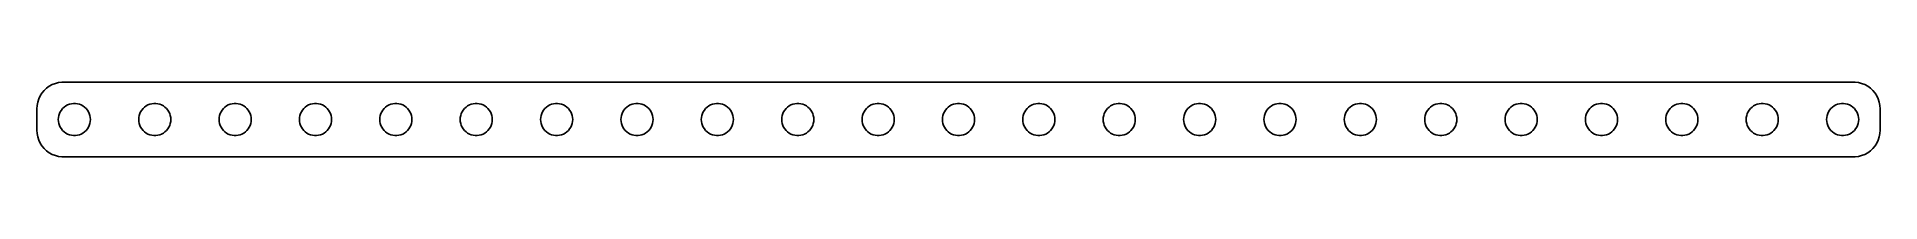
# Model space of a CAD drawing. Header units: metres. Extents: x -172 to 172, y -7 to 7.
import ezdxf

# ---------------------------------------------------------------- set-up
doc = ezdxf.new("R2010")
doc.units = ezdxf.units.M

msp = doc.modelspace()

# ---------------------------------------------------------------- linework, layer by layer
for p, q in [((-167.937, 6.91142), (-168.545, 6.75528)), ((-167.314, 6.99013), (-167.937, 6.91142)), ((167.314, 6.99013), (-167.314, 6.99013)), ((167.937, 6.91142), (167.314, 6.99013)), ((168.545, 6.75528), (167.937, 6.91142)), ((-171.649, 3.84062), (-171.843, 3.24344)), ((-171.382, 4.40877), (-171.649, 3.84062)), ((-171.045, 4.93892), (-171.382, 4.40877)), ((-170.645, 5.42273), (-171.045, 4.93892)), ((-170.187, 5.85255), (-170.645, 5.42273)), ((-169.679, 6.22163), (-170.187, 5.85255)), ((-169.129, 6.52412), (-169.679, 6.22163)), ((-168.545, 6.75528), (-169.129, 6.52412)), ((169.129, 6.52412), (168.545, 6.75528)), ((169.679, 6.22163), (169.129, 6.52412)), ((170.187, 5.85255), (169.679, 6.22163)), ((170.645, 5.42273), (170.187, 5.85255)), ((171.045, 4.93892), (170.645, 5.42273)), ((171.382, 4.40877), (171.045, 4.93892)), ((171.649, 3.84062), (171.382, 4.40877)), ((171.843, 3.24344), (171.649, 3.84062)), ((-171.961, 2.62666), (-172, 2)), ((-172, 2), (-172, -2)), ((-171.843, 3.24344), (-171.961, 2.62666)), ((-168, 0), (-167.976, 0.375992)), ((-167.976, -0.375992), (-168, 0)), ((-167.976, 0.375992), (-167.906, 0.746063)), ((-167.906, 0.746063), (-167.789, 1.10437)), ((-167.789, 1.10437), (-167.629, 1.44525)), ((-167.629, 1.44525), (-167.427, 1.76335)), ((-167.427, 1.76335), (-167.187, 2.05363)), ((-167.187, 2.05363), (-166.912, 2.31154)), ((-166.912, 2.31154), (-166.607, 2.53297)), ((-166.607, 2.53297), (-166.277, 2.71448)), ((-166.277, 2.71448), (-165.927, 2.85316)), ((-165.927, 2.85316), (-165.562, 2.94685)), ((-165.562, 2.94685), (-165.188, 2.99408)), ((-165.188, 2.99408), (-164.812, 2.99408)), ((-164.812, 2.99408), (-164.438, 2.94685)), ((-164.438, 2.94685), (-164.073, 2.85316)), ((-164.073, 2.85316), (-163.723, 2.71448)), ((-163.723, 2.71448), (-163.393, 2.53297)), ((-163.393, 2.53297), (-163.088, 2.31154)), ((-163.088, 2.31154), (-162.813, 2.05363)), ((-162.813, 2.05363), (-162.573, 1.76335)), ((-162.573, 1.76335), (-162.371, 1.44525)), ((-162.371, 1.44525), (-162.211, 1.10437)), ((-162.211, 1.10437), (-162.094, 0.746063)), ((-162.094, 0.746063), (-162.024, 0.375992)), ((-162.024, 0.375992), (-162, 0)), ((-162, 0), (-162.024, -0.375992)), ((-153, 0), (-152.976, 0.375992)), ((-152.976, -0.375992), (-153, 0)), ((-152.976, 0.375992), (-152.906, 0.746063)), ((-152.906, 0.746063), (-152.789, 1.10437)), ((-152.789, 1.10437), (-152.629, 1.44525)), ((-152.629, 1.44525), (-152.427, 1.76335)), ((-152.427, 1.76335), (-152.187, 2.05363)), ((-152.187, 2.05363), (-151.912, 2.31154)), ((-151.912, 2.31154), (-151.607, 2.53297)), ((-151.607, 2.53297), (-151.277, 2.71448)), ((-151.277, 2.71448), (-150.927, 2.85316)), ((-150.927, 2.85316), (-150.562, 2.94685)), ((-150.562, 2.94685), (-150.188, 2.99408)), ((-150.188, 2.99408), (-149.812, 2.99408)), ((-149.812, 2.99408), (-149.438, 2.94685)), ((-149.438, 2.94685), (-149.073, 2.85316)), ((-149.073, 2.85316), (-148.723, 2.71448)), ((-148.723, 2.71448), (-148.393, 2.53297)), ((-148.393, 2.53297), (-148.088, 2.31154)), ((-148.088, 2.31154), (-147.813, 2.05363)), ((-147.813, 2.05363), (-147.573, 1.76335)), ((-147.573, 1.76335), (-147.371, 1.44525)), ((-147.371, 1.44525), (-147.211, 1.10437)), ((-147.211, 1.10437), (-147.094, 0.746063)), ((-147.094, 0.746063), (-147.024, 0.375992)), ((-147.024, 0.375992), (-147, 0)), ((-147, 0), (-147.024, -0.375992)), ((-138, 0), (-137.976, 0.375992)), ((-137.976, -0.375992), (-138, 0)), ((-137.976, 0.375992), (-137.906, 0.746063)), ((-137.906, 0.746063), (-137.789, 1.10437)), ((-137.789, 1.10437), (-137.629, 1.44525)), ((-137.629, 1.44525), (-137.427, 1.76335)), ((-137.427, 1.76335), (-137.187, 2.05363)), ((-137.187, 2.05363), (-136.912, 2.31154)), ((-136.912, 2.31154), (-136.607, 2.53297)), ((-136.607, 2.53297), (-136.277, 2.71448)), ((-136.277, 2.71448), (-135.927, 2.85316)), ((-135.927, 2.85316), (-135.562, 2.94685)), ((-135.562, 2.94685), (-135.188, 2.99408)), ((-135.188, 2.99408), (-134.812, 2.99408)), ((-134.812, 2.99408), (-134.438, 2.94685)), ((-134.438, 2.94685), (-134.073, 2.85316)), ((-134.073, 2.85316), (-133.723, 2.71448)), ((-133.723, 2.71448), (-133.393, 2.53297)), ((-133.393, 2.53297), (-133.088, 2.31154)), ((-133.088, 2.31154), (-132.813, 2.05363)), ((-132.813, 2.05363), (-132.573, 1.76335)), ((-132.573, 1.76335), (-132.371, 1.44525)), ((-132.371, 1.44525), (-132.211, 1.10437)), ((-132.211, 1.10437), (-132.094, 0.746063)), ((-132.094, 0.746063), (-132.024, 0.375992)), ((-132.024, 0.375992), (-132, 0)), ((-132, 0), (-132.024, -0.375992)), ((-123, 0), (-122.976, 0.375992)), ((-122.976, -0.375992), (-123, 0)), ((-122.976, 0.375992), (-122.906, 0.746063)), ((-122.906, 0.746063), (-122.789, 1.10437)), ((-122.789, 1.10437), (-122.629, 1.44525)), ((-122.629, 1.44525), (-122.427, 1.76335)), ((-122.427, 1.76335), (-122.187, 2.05363)), ((-122.187, 2.05363), (-121.912, 2.31154)), ((-121.912, 2.31154), (-121.607, 2.53297)), ((-121.607, 2.53297), (-121.277, 2.71448)), ((-121.277, 2.71448), (-120.927, 2.85316)), ((-120.927, 2.85316), (-120.562, 2.94685)), ((-120.562, 2.94685), (-120.188, 2.99408)), ((-120.188, 2.99408), (-119.812, 2.99408)), ((-119.812, 2.99408), (-119.438, 2.94685)), ((-119.438, 2.94685), (-119.073, 2.85316)), ((-119.073, 2.85316), (-118.723, 2.71448)), ((-118.723, 2.71448), (-118.393, 2.53297)), ((-118.393, 2.53297), (-118.088, 2.31154)), ((-118.088, 2.31154), (-117.813, 2.05363)), ((-117.813, 2.05363), (-117.573, 1.76335)), ((-117.573, 1.76335), (-117.371, 1.44525)), ((-117.371, 1.44525), (-117.211, 1.10437)), ((-117.211, 1.10437), (-117.094, 0.746063)), ((-117.094, 0.746063), (-117.024, 0.375992)), ((-117.024, 0.375992), (-117, 0)), ((-117, 0), (-117.024, -0.375992)), ((-108, 0), (-107.976, 0.375992)), ((-107.976, -0.375992), (-108, 0)), ((-107.976, 0.375992), (-107.906, 0.746063)), ((-107.906, 0.746063), (-107.789, 1.10437)), ((-107.789, 1.10437), (-107.629, 1.44525)), ((-107.629, 1.44525), (-107.427, 1.76335)), ((-107.427, 1.76335), (-107.187, 2.05363)), ((-107.187, 2.05363), (-106.912, 2.31154)), ((-106.912, 2.31154), (-106.607, 2.53297)), ((-106.607, 2.53297), (-106.277, 2.71448)), ((-106.277, 2.71448), (-105.927, 2.85316)), ((-105.927, 2.85316), (-105.562, 2.94685)), ((-105.562, 2.94685), (-105.188, 2.99408)), ((-105.188, 2.99408), (-104.812, 2.99408)), ((-104.812, 2.99408), (-104.438, 2.94685)), ((-104.438, 2.94685), (-104.073, 2.85316)), ((-104.073, 2.85316), (-103.723, 2.71448)), ((-103.723, 2.71448), (-103.393, 2.53297)), ((-103.393, 2.53297), (-103.088, 2.31154)), ((-103.088, 2.31154), (-102.813, 2.05363)), ((-102.813, 2.05363), (-102.573, 1.76335)), ((-102.573, 1.76335), (-102.371, 1.44525)), ((-102.371, 1.44525), (-102.211, 1.10437)), ((-102.211, 1.10437), (-102.094, 0.746063)), ((-102.094, 0.746063), (-102.024, 0.375992)), ((-102.024, 0.375992), (-102, 0)), ((-102, 0), (-102.024, -0.375992)), ((-93, 0), (-92.9763, 0.375992)), ((-92.9763, -0.375992), (-93, 0)), ((-92.9763, 0.375992), (-92.9057, 0.746063)), ((-92.9057, 0.746063), (-92.7893, 1.10437)), ((-92.7893, 1.10437), (-92.6289, 1.44525)), ((-92.6289, 1.44525), (-92.427, 1.76335)), ((-92.427, 1.76335), (-92.1869, 2.05363)), ((-92.1869, 2.05363), (-91.9123, 2.31154)), ((-91.9123, 2.31154), (-91.6075, 2.53297)), ((-91.6075, 2.53297), (-91.2773, 2.71448)), ((-91.2773, 2.71448), (-90.927, 2.85316)), ((-90.927, 2.85316), (-90.5621, 2.94685)), ((-90.5621, 2.94685), (-90.1884, 2.99408)), ((-90.1884, 2.99408), (-89.8116, 2.99408)), ((-89.8116, 2.99408), (-89.4379, 2.94685)), ((-89.4379, 2.94685), (-89.073, 2.85316)), ((-89.073, 2.85316), (-88.7227, 2.71448)), ((-88.7227, 2.71448), (-88.3925, 2.53297)), ((-88.3925, 2.53297), (-88.0877, 2.31154)), ((-88.0877, 2.31154), (-87.8131, 2.05363)), ((-87.8131, 2.05363), (-87.573, 1.76335)), ((-87.573, 1.76335), (-87.3711, 1.44525)), ((-87.3711, 1.44525), (-87.2107, 1.10437)), ((-87.2107, 1.10437), (-87.0943, 0.746063)), ((-87.0943, 0.746063), (-87.0237, 0.375992)), ((-87.0237, 0.375992), (-87, 0)), ((-87, 0), (-87.0237, -0.375992)), ((-78, 0), (-77.9763, 0.375992)), ((-77.9763, -0.375992), (-78, 0)), ((-77.9763, 0.375992), (-77.9057, 0.746063)), ((-77.9057, 0.746063), (-77.7893, 1.10437)), ((-77.7893, 1.10437), (-77.6289, 1.44525)), ((-77.6289, 1.44525), (-77.427, 1.76335)), ((-77.427, 1.76335), (-77.1869, 2.05363)), ((-77.1869, 2.05363), (-76.9123, 2.31154)), ((-76.9123, 2.31154), (-76.6075, 2.53297)), ((-76.6075, 2.53297), (-76.2773, 2.71448)), ((-76.2773, 2.71448), (-75.927, 2.85316)), ((-75.927, 2.85316), (-75.5621, 2.94685)), ((-75.5621, 2.94685), (-75.1884, 2.99408)), ((-75.1884, 2.99408), (-74.8116, 2.99408)), ((-74.8116, 2.99408), (-74.4379, 2.94685)), ((-74.4379, 2.94685), (-74.073, 2.85316)), ((-74.073, 2.85316), (-73.7227, 2.71448)), ((-73.7227, 2.71448), (-73.3925, 2.53297)), ((-73.3925, 2.53297), (-73.0877, 2.31154)), ((-73.0877, 2.31154), (-72.8131, 2.05363)), ((-72.8131, 2.05363), (-72.573, 1.76335)), ((-72.573, 1.76335), (-72.3711, 1.44525)), ((-72.3711, 1.44525), (-72.2107, 1.10437)), ((-72.2107, 1.10437), (-72.0943, 0.746063)), ((-72.0943, 0.746063), (-72.0237, 0.375992)), ((-72.0237, 0.375992), (-72, 0)), ((-72, 0), (-72.0237, -0.375992)), ((-63, 0), (-62.9763, 0.375992)), ((-62.9763, -0.375992), (-63, 0)), ((-62.9763, 0.375992), (-62.9057, 0.746063)), ((-62.9057, 0.746063), (-62.7893, 1.10437)), ((-62.7893, 1.10437), (-62.6289, 1.44525)), ((-62.6289, 1.44525), (-62.427, 1.76335)), ((-62.427, 1.76335), (-62.1869, 2.05363)), ((-62.1869, 2.05363), (-61.9123, 2.31154)), ((-61.9123, 2.31154), (-61.6075, 2.53297)), ((-61.6075, 2.53297), (-61.2773, 2.71448)), ((-61.2773, 2.71448), (-60.927, 2.85316)), ((-60.927, 2.85316), (-60.5621, 2.94685)), ((-60.5621, 2.94685), (-60.1884, 2.99408)), ((-60.1884, 2.99408), (-59.8116, 2.99408)), ((-59.8116, 2.99408), (-59.4379, 2.94685)), ((-59.4379, 2.94685), (-59.0729, 2.85316)), ((-59.0729, 2.85316), (-58.7227, 2.71448)), ((-58.7227, 2.71448), (-58.3925, 2.53297)), ((-58.3925, 2.53297), (-58.0877, 2.31154)), ((-58.0877, 2.31154), (-57.8131, 2.05363)), ((-57.8131, 2.05363), (-57.5729, 1.76335)), ((-57.5729, 1.76335), (-57.3711, 1.44525)), ((-57.3711, 1.44525), (-57.2107, 1.10437)), ((-57.2107, 1.10437), (-57.0942, 0.746063)), ((-57.0942, 0.746063), (-57.0237, 0.375992)), ((-57.0237, 0.375992), (-57, 0)), ((-57, 0), (-57.0237, -0.375992)), ((-48, 0), (-47.9763, 0.375992)), ((-47.9763, -0.375992), (-48, 0)), ((-47.9763, 0.375992), (-47.9057, 0.746063)), ((-47.9057, 0.746063), (-47.7893, 1.10437)), ((-47.7893, 1.10437), (-47.6289, 1.44525)), ((-47.6289, 1.44525), (-47.427, 1.76335)), ((-47.427, 1.76335), (-47.1869, 2.05363)), ((-47.1869, 2.05363), (-46.9123, 2.31154)), ((-46.9123, 2.31154), (-46.6075, 2.53297)), ((-46.6075, 2.53297), (-46.2773, 2.71448)), ((-46.2773, 2.71448), (-45.927, 2.85316)), ((-45.927, 2.85316), (-45.5621, 2.94685)), ((-45.5621, 2.94685), (-45.1884, 2.99408)), ((-45.1884, 2.99408), (-44.8116, 2.99408)), ((-44.8116, 2.99408), (-44.4379, 2.94685)), ((-44.4379, 2.94685), (-44.0729, 2.85316)), ((-44.0729, 2.85316), (-43.7227, 2.71448)), ((-43.7227, 2.71448), (-43.3925, 2.53297)), ((-43.3925, 2.53297), (-43.0877, 2.31154)), ((-43.0877, 2.31154), (-42.8131, 2.05363)), ((-42.8131, 2.05363), (-42.5729, 1.76335)), ((-42.5729, 1.76335), (-42.3711, 1.44525)), ((-42.3711, 1.44525), (-42.2107, 1.10437)), ((-42.2107, 1.10437), (-42.0942, 0.746063)), ((-42.0942, 0.746063), (-42.0237, 0.375992)), ((-42.0237, 0.375992), (-42, 0)), ((-42, 0), (-42.0237, -0.375992)), ((-33, 0), (-32.9763, 0.375992)), ((-32.9763, -0.375992), (-33, 0)), ((-32.9763, 0.375992), (-32.9057, 0.746063)), ((-32.9057, 0.746063), (-32.7893, 1.10437)), ((-32.7893, 1.10437), (-32.6289, 1.44525)), ((-32.6289, 1.44525), (-32.427, 1.76335)), ((-32.427, 1.76335), (-32.1869, 2.05363)), ((-32.1869, 2.05363), (-31.9123, 2.31154)), ((-31.9123, 2.31154), (-31.6075, 2.53297)), ((-31.6075, 2.53297), (-31.2773, 2.71448)), ((-31.2773, 2.71448), (-30.927, 2.85316)), ((-30.927, 2.85316), (-30.5621, 2.94685)), ((-30.5621, 2.94685), (-30.1884, 2.99408)), ((-30.1884, 2.99408), (-29.8116, 2.99408)), ((-29.8116, 2.99408), (-29.4379, 2.94685)), ((-29.4379, 2.94685), (-29.0729, 2.85316)), ((-29.0729, 2.85316), (-28.7227, 2.71448)), ((-28.7227, 2.71448), (-28.3925, 2.53297)), ((-28.3925, 2.53297), (-28.0877, 2.31154)), ((-28.0877, 2.31154), (-27.8131, 2.05363)), ((-27.8131, 2.05363), (-27.5729, 1.76335)), ((-27.5729, 1.76335), (-27.3711, 1.44525)), ((-27.3711, 1.44525), (-27.2107, 1.10437)), ((-27.2107, 1.10437), (-27.0942, 0.746063)), ((-27.0942, 0.746063), (-27.0237, 0.375992)), ((-27.0237, 0.375992), (-27, 0)), ((-27, 0), (-27.0237, -0.375992)), ((-18, 0), (-17.9763, 0.375992)), ((-17.9763, -0.375992), (-18, 0)), ((-17.9763, 0.375992), (-17.9057, 0.746063)), ((-17.9057, 0.746063), (-17.7893, 1.10437)), ((-17.7893, 1.10437), (-17.6289, 1.44525)), ((-17.6289, 1.44525), (-17.427, 1.76335)), ((-17.427, 1.76335), (-17.1869, 2.05363)), ((-17.1869, 2.05363), (-16.9123, 2.31154)), ((-16.9123, 2.31154), (-16.6075, 2.53297)), ((-16.6075, 2.53297), (-16.2773, 2.71448)), ((-16.2773, 2.71448), (-15.927, 2.85316)), ((-15.927, 2.85316), (-15.5621, 2.94685)), ((-15.5621, 2.94685), (-15.1884, 2.99408)), ((-15.1884, 2.99408), (-14.8116, 2.99408)), ((-14.8116, 2.99408), (-14.4379, 2.94685)), ((-14.4379, 2.94685), (-14.0729, 2.85316)), ((-14.0729, 2.85316), (-13.7227, 2.71448)), ((-13.7227, 2.71448), (-13.3925, 2.53297)), ((-13.3925, 2.53297), (-13.0877, 2.31154)), ((-13.0877, 2.31154), (-12.8131, 2.05363)), ((-12.8131, 2.05363), (-12.5729, 1.76335)), ((-12.5729, 1.76335), (-12.3711, 1.44525)), ((-12.3711, 1.44525), (-12.2107, 1.10437)), ((-12.2107, 1.10437), (-12.0942, 0.746063)), ((-12.0942, 0.746063), (-12.0237, 0.375992)), ((-12.0237, 0.375992), (-12, 0)), ((-12, 0), (-12.0237, -0.375992)), ((-3, 0), (-2.97633, 0.375992)), ((-2.97633, -0.375992), (-3, 0)), ((-2.97633, 0.375992), (-2.90575, 0.746063)), ((-2.90575, 0.746063), (-2.78932, 1.10437)), ((-2.78932, 1.10437), (-2.62891, 1.44525)), ((-2.62891, 1.44525), (-2.42705, 1.76335)), ((-2.42705, 1.76335), (-2.1869, 2.05363)), ((-2.1869, 2.05363), (-1.91226, 2.31154)), ((-1.91226, 2.31154), (-1.60747, 2.53297)), ((-1.60747, 2.53297), (-1.27733, 2.71448)), ((-1.27733, 2.71448), (-0.927048, 2.85316)), ((-0.927048, 2.85316), (-0.562134, 2.94685)), ((-0.562134, 2.94685), (-0.18837, 2.99408)), ((-0.18837, 2.99408), (0.18837, 2.99408)), ((0.18837, 2.99408), (0.562134, 2.94685)), ((0.562134, 2.94685), (0.927048, 2.85316)), ((0.927048, 2.85316), (1.27733, 2.71448)), ((1.27733, 2.71448), (1.60747, 2.53297)), ((1.60747, 2.53297), (1.91226, 2.31154)), ((1.91226, 2.31154), (2.1869, 2.05363)), ((2.1869, 2.05363), (2.42705, 1.76335)), ((2.42705, 1.76335), (2.62891, 1.44525)), ((2.62891, 1.44525), (2.78932, 1.10437)), ((2.78932, 1.10437), (2.90575, 0.746063)), ((2.90575, 0.746063), (2.97633, 0.375992)), ((2.97633, 0.375992), (3, 0)), ((3, 0), (2.97633, -0.375992)), ((12, 0), (12.0237, 0.375992)), ((12.0237, -0.375992), (12, 0)), ((12.0237, 0.375992), (12.0942, 0.746063)), ((12.0942, 0.746063), (12.2107, 1.10437)), ((12.2107, 1.10437), (12.3711, 1.44525)), ((12.3711, 1.44525), (12.5729, 1.76335)), ((12.5729, 1.76335), (12.8131, 2.05363)), ((12.8131, 2.05363), (13.0877, 2.31154)), ((13.0877, 2.31154), (13.3925, 2.53297)), ((13.3925, 2.53297), (13.7227, 2.71448)), ((13.7227, 2.71448), (14.0729, 2.85316)), ((14.0729, 2.85316), (14.4379, 2.94685)), ((14.4379, 2.94685), (14.8116, 2.99408)), ((14.8116, 2.99408), (15.1884, 2.99408)), ((15.1884, 2.99408), (15.5621, 2.94685)), ((15.5621, 2.94685), (15.927, 2.85316)), ((15.927, 2.85316), (16.2773, 2.71448)), ((16.2773, 2.71448), (16.6075, 2.53297)), ((16.6075, 2.53297), (16.9123, 2.31154)), ((16.9123, 2.31154), (17.1869, 2.05363)), ((17.1869, 2.05363), (17.427, 1.76335)), ((17.427, 1.76335), (17.6289, 1.44525)), ((17.6289, 1.44525), (17.7893, 1.10437)), ((17.7893, 1.10437), (17.9057, 0.746063)), ((17.9057, 0.746063), (17.9763, 0.375992)), ((17.9763, 0.375992), (18, 0)), ((18, 0), (17.9763, -0.375992)), ((27, 0), (27.0237, 0.375992)), ((27.0237, -0.375992), (27, 0)), ((27.0237, 0.375992), (27.0942, 0.746063)), ((27.0942, 0.746063), (27.2107, 1.10437)), ((27.2107, 1.10437), (27.3711, 1.44525)), ((27.3711, 1.44525), (27.5729, 1.76335)), ((27.5729, 1.76335), (27.8131, 2.05363)), ((27.8131, 2.05363), (28.0877, 2.31154)), ((28.0877, 2.31154), (28.3925, 2.53297)), ((28.3925, 2.53297), (28.7227, 2.71448)), ((28.7227, 2.71448), (29.0729, 2.85316)), ((29.0729, 2.85316), (29.4379, 2.94685)), ((29.4379, 2.94685), (29.8116, 2.99408)), ((29.8116, 2.99408), (30.1884, 2.99408)), ((30.1884, 2.99408), (30.5621, 2.94685)), ((30.5621, 2.94685), (30.927, 2.85316)), ((30.927, 2.85316), (31.2773, 2.71448)), ((31.2773, 2.71448), (31.6075, 2.53297)), ((31.6075, 2.53297), (31.9123, 2.31154)), ((31.9123, 2.31154), (32.1869, 2.05363)), ((32.1869, 2.05363), (32.427, 1.76335)), ((32.427, 1.76335), (32.6289, 1.44525)), ((32.6289, 1.44525), (32.7893, 1.10437)), ((32.7893, 1.10437), (32.9057, 0.746063)), ((32.9057, 0.746063), (32.9763, 0.375992)), ((32.9763, 0.375992), (33, 0)), ((33, 0), (32.9763, -0.375992)), ((42, 0), (42.0237, 0.375992)), ((42.0237, -0.375992), (42, 0)), ((42.0237, 0.375992), (42.0942, 0.746063)), ((42.0942, 0.746063), (42.2107, 1.10437)), ((42.2107, 1.10437), (42.3711, 1.44525)), ((42.3711, 1.44525), (42.5729, 1.76335)), ((42.5729, 1.76335), (42.8131, 2.05363)), ((42.8131, 2.05363), (43.0877, 2.31154)), ((43.0877, 2.31154), (43.3925, 2.53297)), ((43.3925, 2.53297), (43.7227, 2.71448)), ((43.7227, 2.71448), (44.0729, 2.85316)), ((44.0729, 2.85316), (44.4379, 2.94685)), ((44.4379, 2.94685), (44.8116, 2.99408)), ((44.8116, 2.99408), (45.1884, 2.99408)), ((45.1884, 2.99408), (45.5621, 2.94685)), ((45.5621, 2.94685), (45.927, 2.85316)), ((45.927, 2.85316), (46.2773, 2.71448)), ((46.2773, 2.71448), (46.6075, 2.53297)), ((46.6075, 2.53297), (46.9123, 2.31154)), ((46.9123, 2.31154), (47.1869, 2.05363)), ((47.1869, 2.05363), (47.427, 1.76335)), ((47.427, 1.76335), (47.6289, 1.44525)), ((47.6289, 1.44525), (47.7893, 1.10437)), ((47.7893, 1.10437), (47.9057, 0.746063)), ((47.9057, 0.746063), (47.9763, 0.375992)), ((47.9763, 0.375992), (48, 0)), ((48, 0), (47.9763, -0.375992)), ((57, 0), (57.0237, 0.375992)), ((57.0237, -0.375992), (57, 0)), ((57.0237, 0.375992), (57.0942, 0.746063)), ((57.0942, 0.746063), (57.2107, 1.10437)), ((57.2107, 1.10437), (57.3711, 1.44525)), ((57.3711, 1.44525), (57.5729, 1.76335)), ((57.5729, 1.76335), (57.8131, 2.05363)), ((57.8131, 2.05363), (58.0877, 2.31154)), ((58.0877, 2.31154), (58.3925, 2.53297)), ((58.3925, 2.53297), (58.7227, 2.71448)), ((58.7227, 2.71448), (59.0729, 2.85316)), ((59.0729, 2.85316), (59.4379, 2.94685)), ((59.4379, 2.94685), (59.8116, 2.99408)), ((59.8116, 2.99408), (60.1884, 2.99408)), ((60.1884, 2.99408), (60.5621, 2.94685)), ((60.5621, 2.94685), (60.927, 2.85316)), ((60.927, 2.85316), (61.2773, 2.71448)), ((61.2773, 2.71448), (61.6075, 2.53297)), ((61.6075, 2.53297), (61.9123, 2.31154)), ((61.9123, 2.31154), (62.1869, 2.05363)), ((62.1869, 2.05363), (62.427, 1.76335)), ((62.427, 1.76335), (62.6289, 1.44525)), ((62.6289, 1.44525), (62.7893, 1.10437)), ((62.7893, 1.10437), (62.9057, 0.746063)), ((62.9057, 0.746063), (62.9763, 0.375992)), ((62.9763, 0.375992), (63, 0)), ((63, 0), (62.9763, -0.375992)), ((72, 0), (72.0237, 0.375992)), ((72.0237, -0.375992), (72, 0)), ((72.0237, 0.375992), (72.0943, 0.746063)), ((72.0943, 0.746063), (72.2107, 1.10437)), ((72.2107, 1.10437), (72.3711, 1.44525)), ((72.3711, 1.44525), (72.573, 1.76335)), ((72.573, 1.76335), (72.8131, 2.05363)), ((72.8131, 2.05363), (73.0877, 2.31154)), ((73.0877, 2.31154), (73.3925, 2.53297)), ((73.3925, 2.53297), (73.7227, 2.71448)), ((73.7227, 2.71448), (74.073, 2.85316)), ((74.073, 2.85316), (74.4379, 2.94685)), ((74.4379, 2.94685), (74.8116, 2.99408)), ((74.8116, 2.99408), (75.1884, 2.99408)), ((75.1884, 2.99408), (75.5621, 2.94685)), ((75.5621, 2.94685), (75.927, 2.85316)), ((75.927, 2.85316), (76.2773, 2.71448)), ((76.2773, 2.71448), (76.6075, 2.53297)), ((76.6075, 2.53297), (76.9123, 2.31154)), ((76.9123, 2.31154), (77.1869, 2.05363)), ((77.1869, 2.05363), (77.427, 1.76335)), ((77.427, 1.76335), (77.6289, 1.44525)), ((77.6289, 1.44525), (77.7893, 1.10437)), ((77.7893, 1.10437), (77.9057, 0.746063)), ((77.9057, 0.746063), (77.9763, 0.375992)), ((77.9763, 0.375992), (78, 0)), ((78, 0), (77.9763, -0.375992)), ((87, 0), (87.0237, 0.375992)), ((87.0237, -0.375992), (87, 0)), ((87.0237, 0.375992), (87.0943, 0.746063)), ((87.0943, 0.746063), (87.2107, 1.10437)), ((87.2107, 1.10437), (87.3711, 1.44525)), ((87.3711, 1.44525), (87.573, 1.76335)), ((87.573, 1.76335), (87.8131, 2.05363)), ((87.8131, 2.05363), (88.0877, 2.31154)), ((88.0877, 2.31154), (88.3925, 2.53297)), ((88.3925, 2.53297), (88.7227, 2.71448)), ((88.7227, 2.71448), (89.073, 2.85316)), ((89.073, 2.85316), (89.4379, 2.94685)), ((89.4379, 2.94685), (89.8116, 2.99408)), ((89.8116, 2.99408), (90.1884, 2.99408)), ((90.1884, 2.99408), (90.5621, 2.94685)), ((90.5621, 2.94685), (90.927, 2.85316)), ((90.927, 2.85316), (91.2773, 2.71448)), ((91.2773, 2.71448), (91.6075, 2.53297)), ((91.6075, 2.53297), (91.9123, 2.31154)), ((91.9123, 2.31154), (92.1869, 2.05363)), ((92.1869, 2.05363), (92.427, 1.76335)), ((92.427, 1.76335), (92.6289, 1.44525)), ((92.6289, 1.44525), (92.7893, 1.10437)), ((92.7893, 1.10437), (92.9057, 0.746063)), ((92.9057, 0.746063), (92.9763, 0.375992)), ((92.9763, 0.375992), (93, 0)), ((93, 0), (92.9763, -0.375992)), ((102, 0), (102.024, 0.375992)), ((102.024, -0.375992), (102, 0)), ((102.024, 0.375992), (102.094, 0.746063)), ((102.094, 0.746063), (102.211, 1.10437)), ((102.211, 1.10437), (102.371, 1.44525)), ((102.371, 1.44525), (102.573, 1.76335)), ((102.573, 1.76335), (102.813, 2.05363)), ((102.813, 2.05363), (103.088, 2.31154)), ((103.088, 2.31154), (103.393, 2.53297)), ((103.393, 2.53297), (103.723, 2.71448)), ((103.723, 2.71448), (104.073, 2.85316)), ((104.073, 2.85316), (104.438, 2.94685)), ((104.438, 2.94685), (104.812, 2.99408)), ((104.812, 2.99408), (105.188, 2.99408)), ((105.188, 2.99408), (105.562, 2.94685)), ((105.562, 2.94685), (105.927, 2.85316)), ((105.927, 2.85316), (106.277, 2.71448)), ((106.277, 2.71448), (106.607, 2.53297)), ((106.607, 2.53297), (106.912, 2.31154)), ((106.912, 2.31154), (107.187, 2.05363)), ((107.187, 2.05363), (107.427, 1.76335)), ((107.427, 1.76335), (107.629, 1.44525)), ((107.629, 1.44525), (107.789, 1.10437)), ((107.789, 1.10437), (107.906, 0.746063)), ((107.906, 0.746063), (107.976, 0.375992)), ((107.976, 0.375992), (108, 0)), ((108, 0), (107.976, -0.375992)), ((117, 0), (117.024, 0.375992)), ((117.024, -0.375992), (117, 0)), ((117.024, 0.375992), (117.094, 0.746063)), ((117.094, 0.746063), (117.211, 1.10437)), ((117.211, 1.10437), (117.371, 1.44525)), ((117.371, 1.44525), (117.573, 1.76335)), ((117.573, 1.76335), (117.813, 2.05363)), ((117.813, 2.05363), (118.088, 2.31154)), ((118.088, 2.31154), (118.393, 2.53297)), ((118.393, 2.53297), (118.723, 2.71448)), ((118.723, 2.71448), (119.073, 2.85316)), ((119.073, 2.85316), (119.438, 2.94685)), ((119.438, 2.94685), (119.812, 2.99408)), ((119.812, 2.99408), (120.188, 2.99408)), ((120.188, 2.99408), (120.562, 2.94685)), ((120.562, 2.94685), (120.927, 2.85316)), ((120.927, 2.85316), (121.277, 2.71448)), ((121.277, 2.71448), (121.607, 2.53297)), ((121.607, 2.53297), (121.912, 2.31154)), ((121.912, 2.31154), (122.187, 2.05363)), ((122.187, 2.05363), (122.427, 1.76335)), ((122.427, 1.76335), (122.629, 1.44525)), ((122.629, 1.44525), (122.789, 1.10437)), ((122.789, 1.10437), (122.906, 0.746063)), ((122.906, 0.746063), (122.976, 0.375992)), ((122.976, 0.375992), (123, 0)), ((123, 0), (122.976, -0.375992)), ((132, 0), (132.024, 0.375992)), ((132.024, -0.375992), (132, 0)), ((132.024, 0.375992), (132.094, 0.746063)), ((132.094, 0.746063), (132.211, 1.10437)), ((132.211, 1.10437), (132.371, 1.44525)), ((132.371, 1.44525), (132.573, 1.76335)), ((132.573, 1.76335), (132.813, 2.05363)), ((132.813, 2.05363), (133.088, 2.31154)), ((133.088, 2.31154), (133.393, 2.53297)), ((133.393, 2.53297), (133.723, 2.71448)), ((133.723, 2.71448), (134.073, 2.85316)), ((134.073, 2.85316), (134.438, 2.94685)), ((134.438, 2.94685), (134.812, 2.99408)), ((134.812, 2.99408), (135.188, 2.99408)), ((135.188, 2.99408), (135.562, 2.94685)), ((135.562, 2.94685), (135.927, 2.85316)), ((135.927, 2.85316), (136.277, 2.71448)), ((136.277, 2.71448), (136.607, 2.53297)), ((136.607, 2.53297), (136.912, 2.31154)), ((136.912, 2.31154), (137.187, 2.05363)), ((137.187, 2.05363), (137.427, 1.76335)), ((137.427, 1.76335), (137.629, 1.44525)), ((137.629, 1.44525), (137.789, 1.10437)), ((137.789, 1.10437), (137.906, 0.746063)), ((137.906, 0.746063), (137.976, 0.375992)), ((137.976, 0.375992), (138, 0)), ((138, 0), (137.976, -0.375992)), ((147, 0), (147.024, 0.375992)), ((147.024, -0.375992), (147, 0)), ((147.024, 0.375992), (147.094, 0.746063)), ((147.094, 0.746063), (147.211, 1.10437)), ((147.211, 1.10437), (147.371, 1.44525)), ((147.371, 1.44525), (147.573, 1.76335)), ((147.573, 1.76335), (147.813, 2.05363)), ((147.813, 2.05363), (148.088, 2.31154)), ((148.088, 2.31154), (148.393, 2.53297)), ((148.393, 2.53297), (148.723, 2.71448)), ((148.723, 2.71448), (149.073, 2.85316)), ((149.073, 2.85316), (149.438, 2.94685)), ((149.438, 2.94685), (149.812, 2.99408)), ((149.812, 2.99408), (150.188, 2.99408)), ((150.188, 2.99408), (150.562, 2.94685)), ((150.562, 2.94685), (150.927, 2.85316)), ((150.927, 2.85316), (151.277, 2.71448)), ((151.277, 2.71448), (151.607, 2.53297)), ((151.607, 2.53297), (151.912, 2.31154)), ((151.912, 2.31154), (152.187, 2.05363)), ((152.187, 2.05363), (152.427, 1.76335)), ((152.427, 1.76335), (152.629, 1.44525)), ((152.629, 1.44525), (152.789, 1.10437)), ((152.789, 1.10437), (152.906, 0.746063)), ((152.906, 0.746063), (152.976, 0.375992)), ((152.976, 0.375992), (153, 0)), ((153, 0), (152.976, -0.375992)), ((162, 0), (162.024, 0.375992)), ((162.024, -0.375992), (162, 0)), ((162.024, 0.375992), (162.094, 0.746063)), ((162.094, 0.746063), (162.211, 1.10437)), ((162.211, 1.10437), (162.371, 1.44525)), ((162.371, 1.44525), (162.573, 1.76335)), ((162.573, 1.76335), (162.813, 2.05363)), ((162.813, 2.05363), (163.088, 2.31154)), ((163.088, 2.31154), (163.393, 2.53297)), ((163.393, 2.53297), (163.723, 2.71448)), ((163.723, 2.71448), (164.073, 2.85316)), ((164.073, 2.85316), (164.438, 2.94685)), ((164.438, 2.94685), (164.812, 2.99408)), ((164.812, 2.99408), (165.188, 2.99408)), ((165.188, 2.99408), (165.562, 2.94685)), ((165.562, 2.94685), (165.927, 2.85316)), ((165.927, 2.85316), (166.277, 2.71448)), ((166.277, 2.71448), (166.607, 2.53297)), ((166.607, 2.53297), (166.912, 2.31154)), ((166.912, 2.31154), (167.187, 2.05363)), ((167.187, 2.05363), (167.427, 1.76335)), ((167.427, 1.76335), (167.629, 1.44525)), ((167.629, 1.44525), (167.789, 1.10437)), ((167.789, 1.10437), (167.906, 0.746063)), ((167.906, 0.746063), (167.976, 0.375992)), ((167.976, 0.375992), (168, 0)), ((168, 0), (167.976, -0.375992)), ((171.961, 2.62666), (171.843, 3.24344)), ((172, 2), (171.961, 2.62666)), ((172, -2), (172, 2)), ((-172, -2), (-171.961, -2.62666)), ((-171.961, -2.62666), (-171.843, -3.24344)), ((-171.843, -3.24344), (-171.649, -3.84062)), ((-167.906, -0.746063), (-167.976, -0.375992)), ((-167.789, -1.10437), (-167.906, -0.746063)), ((-167.629, -1.44525), (-167.789, -1.10437)), ((-167.427, -1.76335), (-167.629, -1.44525)), ((-167.187, -2.05363), (-167.427, -1.76335)), ((-166.912, -2.31154), (-167.187, -2.05363)), ((-166.607, -2.53297), (-166.912, -2.31154)), ((-166.277, -2.71448), (-166.607, -2.53297)), ((-165.927, -2.85316), (-166.277, -2.71448)), ((-165.562, -2.94685), (-165.927, -2.85316)), ((-165.188, -2.99408), (-165.562, -2.94685)), ((-164.812, -2.99408), (-165.188, -2.99408)), ((-164.438, -2.94685), (-164.812, -2.99408)), ((-164.073, -2.85316), (-164.438, -2.94685)), ((-163.723, -2.71448), (-164.073, -2.85316)), ((-163.393, -2.53297), (-163.723, -2.71448)), ((-163.088, -2.31154), (-163.393, -2.53297)), ((-162.813, -2.05363), (-163.088, -2.31154)), ((-162.573, -1.76335), (-162.813, -2.05363)), ((-162.371, -1.44525), (-162.573, -1.76335)), ((-162.211, -1.10437), (-162.371, -1.44525)), ((-162.094, -0.746063), (-162.211, -1.10437)), ((-162.024, -0.375992), (-162.094, -0.746063)), ((-152.906, -0.746063), (-152.976, -0.375992)), ((-152.789, -1.10437), (-152.906, -0.746063)), ((-152.629, -1.44525), (-152.789, -1.10437)), ((-152.427, -1.76335), (-152.629, -1.44525)), ((-152.187, -2.05363), (-152.427, -1.76335)), ((-151.912, -2.31154), (-152.187, -2.05363)), ((-151.607, -2.53297), (-151.912, -2.31154)), ((-151.277, -2.71448), (-151.607, -2.53297)), ((-150.927, -2.85316), (-151.277, -2.71448)), ((-150.562, -2.94685), (-150.927, -2.85316)), ((-150.188, -2.99408), (-150.562, -2.94685)), ((-149.812, -2.99408), (-150.188, -2.99408)), ((-149.438, -2.94685), (-149.812, -2.99408)), ((-149.073, -2.85316), (-149.438, -2.94685)), ((-148.723, -2.71448), (-149.073, -2.85316)), ((-148.393, -2.53297), (-148.723, -2.71448)), ((-148.088, -2.31154), (-148.393, -2.53297)), ((-147.813, -2.05363), (-148.088, -2.31154)), ((-147.573, -1.76335), (-147.813, -2.05363)), ((-147.371, -1.44525), (-147.573, -1.76335)), ((-147.211, -1.10437), (-147.371, -1.44525)), ((-147.094, -0.746063), (-147.211, -1.10437)), ((-147.024, -0.375992), (-147.094, -0.746063)), ((-137.906, -0.746063), (-137.976, -0.375992)), ((-137.789, -1.10437), (-137.906, -0.746063)), ((-137.629, -1.44525), (-137.789, -1.10437)), ((-137.427, -1.76335), (-137.629, -1.44525)), ((-137.187, -2.05363), (-137.427, -1.76335)), ((-136.912, -2.31154), (-137.187, -2.05363)), ((-136.607, -2.53297), (-136.912, -2.31154)), ((-136.277, -2.71448), (-136.607, -2.53297)), ((-135.927, -2.85316), (-136.277, -2.71448)), ((-135.562, -2.94685), (-135.927, -2.85316)), ((-135.188, -2.99408), (-135.562, -2.94685)), ((-134.812, -2.99408), (-135.188, -2.99408)), ((-134.438, -2.94685), (-134.812, -2.99408)), ((-134.073, -2.85316), (-134.438, -2.94685)), ((-133.723, -2.71448), (-134.073, -2.85316)), ((-133.393, -2.53297), (-133.723, -2.71448)), ((-133.088, -2.31154), (-133.393, -2.53297)), ((-132.813, -2.05363), (-133.088, -2.31154)), ((-132.573, -1.76335), (-132.813, -2.05363)), ((-132.371, -1.44525), (-132.573, -1.76335)), ((-132.211, -1.10437), (-132.371, -1.44525)), ((-132.094, -0.746063), (-132.211, -1.10437)), ((-132.024, -0.375992), (-132.094, -0.746063)), ((-122.906, -0.746063), (-122.976, -0.375992)), ((-122.789, -1.10437), (-122.906, -0.746063)), ((-122.629, -1.44525), (-122.789, -1.10437)), ((-122.427, -1.76335), (-122.629, -1.44525)), ((-122.187, -2.05363), (-122.427, -1.76335)), ((-121.912, -2.31154), (-122.187, -2.05363)), ((-121.607, -2.53297), (-121.912, -2.31154)), ((-121.277, -2.71448), (-121.607, -2.53297)), ((-120.927, -2.85316), (-121.277, -2.71448)), ((-120.562, -2.94685), (-120.927, -2.85316)), ((-120.188, -2.99408), (-120.562, -2.94685)), ((-119.812, -2.99408), (-120.188, -2.99408)), ((-119.438, -2.94685), (-119.812, -2.99408)), ((-119.073, -2.85316), (-119.438, -2.94685)), ((-118.723, -2.71448), (-119.073, -2.85316)), ((-118.393, -2.53297), (-118.723, -2.71448)), ((-118.088, -2.31154), (-118.393, -2.53297)), ((-117.813, -2.05363), (-118.088, -2.31154)), ((-117.573, -1.76335), (-117.813, -2.05363)), ((-117.371, -1.44525), (-117.573, -1.76335)), ((-117.211, -1.10437), (-117.371, -1.44525)), ((-117.094, -0.746063), (-117.211, -1.10437)), ((-117.024, -0.375992), (-117.094, -0.746063)), ((-107.906, -0.746063), (-107.976, -0.375992)), ((-107.789, -1.10437), (-107.906, -0.746063)), ((-107.629, -1.44525), (-107.789, -1.10437)), ((-107.427, -1.76335), (-107.629, -1.44525)), ((-107.187, -2.05363), (-107.427, -1.76335)), ((-106.912, -2.31154), (-107.187, -2.05363)), ((-106.607, -2.53297), (-106.912, -2.31154)), ((-106.277, -2.71448), (-106.607, -2.53297)), ((-105.927, -2.85316), (-106.277, -2.71448)), ((-105.562, -2.94685), (-105.927, -2.85316)), ((-105.188, -2.99408), (-105.562, -2.94685)), ((-104.812, -2.99408), (-105.188, -2.99408)), ((-104.438, -2.94685), (-104.812, -2.99408)), ((-104.073, -2.85316), (-104.438, -2.94685)), ((-103.723, -2.71448), (-104.073, -2.85316)), ((-103.393, -2.53297), (-103.723, -2.71448)), ((-103.088, -2.31154), (-103.393, -2.53297)), ((-102.813, -2.05363), (-103.088, -2.31154)), ((-102.573, -1.76335), (-102.813, -2.05363)), ((-102.371, -1.44525), (-102.573, -1.76335)), ((-102.211, -1.10437), (-102.371, -1.44525)), ((-102.094, -0.746063), (-102.211, -1.10437)), ((-102.024, -0.375992), (-102.094, -0.746063)), ((-92.9057, -0.746063), (-92.9763, -0.375992)), ((-92.7893, -1.10437), (-92.9057, -0.746063)), ((-92.6289, -1.44525), (-92.7893, -1.10437)), ((-92.427, -1.76335), (-92.6289, -1.44525)), ((-92.1869, -2.05363), (-92.427, -1.76335)), ((-91.9123, -2.31154), (-92.1869, -2.05363)), ((-91.6075, -2.53297), (-91.9123, -2.31154)), ((-91.2773, -2.71448), (-91.6075, -2.53297)), ((-90.927, -2.85316), (-91.2773, -2.71448)), ((-90.5621, -2.94685), (-90.927, -2.85316)), ((-90.1884, -2.99408), (-90.5621, -2.94685)), ((-89.8116, -2.99408), (-90.1884, -2.99408)), ((-89.4379, -2.94685), (-89.8116, -2.99408)), ((-89.073, -2.85316), (-89.4379, -2.94685)), ((-88.7227, -2.71448), (-89.073, -2.85316)), ((-88.3925, -2.53297), (-88.7227, -2.71448)), ((-88.0877, -2.31154), (-88.3925, -2.53297)), ((-87.8131, -2.05363), (-88.0877, -2.31154)), ((-87.573, -1.76335), (-87.8131, -2.05363)), ((-87.3711, -1.44525), (-87.573, -1.76335)), ((-87.2107, -1.10437), (-87.3711, -1.44525)), ((-87.0943, -0.746063), (-87.2107, -1.10437)), ((-87.0237, -0.375992), (-87.0943, -0.746063)), ((-77.9057, -0.746063), (-77.9763, -0.375992)), ((-77.7893, -1.10437), (-77.9057, -0.746063)), ((-77.6289, -1.44525), (-77.7893, -1.10437)), ((-77.427, -1.76335), (-77.6289, -1.44525)), ((-77.1869, -2.05363), (-77.427, -1.76335)), ((-76.9123, -2.31154), (-77.1869, -2.05363)), ((-76.6075, -2.53297), (-76.9123, -2.31154)), ((-76.2773, -2.71448), (-76.6075, -2.53297)), ((-75.927, -2.85316), (-76.2773, -2.71448)), ((-75.5621, -2.94685), (-75.927, -2.85316)), ((-75.1884, -2.99408), (-75.5621, -2.94685)), ((-74.8116, -2.99408), (-75.1884, -2.99408)), ((-74.4379, -2.94685), (-74.8116, -2.99408)), ((-74.073, -2.85316), (-74.4379, -2.94685)), ((-73.7227, -2.71448), (-74.073, -2.85316)), ((-73.3925, -2.53297), (-73.7227, -2.71448)), ((-73.0877, -2.31154), (-73.3925, -2.53297)), ((-72.8131, -2.05363), (-73.0877, -2.31154)), ((-72.573, -1.76335), (-72.8131, -2.05363)), ((-72.3711, -1.44525), (-72.573, -1.76335)), ((-72.2107, -1.10437), (-72.3711, -1.44525)), ((-72.0943, -0.746063), (-72.2107, -1.10437)), ((-72.0237, -0.375992), (-72.0943, -0.746063)), ((-62.9057, -0.746063), (-62.9763, -0.375992)), ((-62.7893, -1.10437), (-62.9057, -0.746063)), ((-62.6289, -1.44525), (-62.7893, -1.10437)), ((-62.427, -1.76335), (-62.6289, -1.44525)), ((-62.1869, -2.05363), (-62.427, -1.76335)), ((-61.9123, -2.31154), (-62.1869, -2.05363)), ((-61.6075, -2.53297), (-61.9123, -2.31154)), ((-61.2773, -2.71448), (-61.6075, -2.53297)), ((-60.927, -2.85316), (-61.2773, -2.71448)), ((-60.5621, -2.94685), (-60.927, -2.85316)), ((-60.1884, -2.99408), (-60.5621, -2.94685)), ((-59.8116, -2.99408), (-60.1884, -2.99408)), ((-59.4379, -2.94685), (-59.8116, -2.99408)), ((-59.0729, -2.85316), (-59.4379, -2.94685)), ((-58.7227, -2.71448), (-59.0729, -2.85316)), ((-58.3925, -2.53297), (-58.7227, -2.71448)), ((-58.0877, -2.31154), (-58.3925, -2.53297)), ((-57.8131, -2.05363), (-58.0877, -2.31154)), ((-57.5729, -1.76335), (-57.8131, -2.05363)), ((-57.3711, -1.44525), (-57.5729, -1.76335)), ((-57.2107, -1.10437), (-57.3711, -1.44525)), ((-57.0942, -0.746063), (-57.2107, -1.10437)), ((-57.0237, -0.375992), (-57.0942, -0.746063)), ((-47.9057, -0.746063), (-47.9763, -0.375992)), ((-47.7893, -1.10437), (-47.9057, -0.746063)), ((-47.6289, -1.44525), (-47.7893, -1.10437)), ((-47.427, -1.76335), (-47.6289, -1.44525)), ((-47.1869, -2.05363), (-47.427, -1.76335)), ((-46.9123, -2.31154), (-47.1869, -2.05363)), ((-46.6075, -2.53297), (-46.9123, -2.31154)), ((-46.2773, -2.71448), (-46.6075, -2.53297)), ((-45.927, -2.85316), (-46.2773, -2.71448)), ((-45.5621, -2.94685), (-45.927, -2.85316)), ((-45.1884, -2.99408), (-45.5621, -2.94685)), ((-44.8116, -2.99408), (-45.1884, -2.99408)), ((-44.4379, -2.94685), (-44.8116, -2.99408)), ((-44.0729, -2.85316), (-44.4379, -2.94685)), ((-43.7227, -2.71448), (-44.0729, -2.85316)), ((-43.3925, -2.53297), (-43.7227, -2.71448)), ((-43.0877, -2.31154), (-43.3925, -2.53297)), ((-42.8131, -2.05363), (-43.0877, -2.31154)), ((-42.5729, -1.76335), (-42.8131, -2.05363)), ((-42.3711, -1.44525), (-42.5729, -1.76335)), ((-42.2107, -1.10437), (-42.3711, -1.44525)), ((-42.0942, -0.746063), (-42.2107, -1.10437)), ((-42.0237, -0.375992), (-42.0942, -0.746063)), ((-32.9057, -0.746063), (-32.9763, -0.375992)), ((-32.7893, -1.10437), (-32.9057, -0.746063)), ((-32.6289, -1.44525), (-32.7893, -1.10437)), ((-32.427, -1.76335), (-32.6289, -1.44525)), ((-32.1869, -2.05363), (-32.427, -1.76335)), ((-31.9123, -2.31154), (-32.1869, -2.05363)), ((-31.6075, -2.53297), (-31.9123, -2.31154)), ((-31.2773, -2.71448), (-31.6075, -2.53297)), ((-30.927, -2.85316), (-31.2773, -2.71448)), ((-30.5621, -2.94685), (-30.927, -2.85316)), ((-30.1884, -2.99408), (-30.5621, -2.94685)), ((-29.8116, -2.99408), (-30.1884, -2.99408)), ((-29.4379, -2.94685), (-29.8116, -2.99408)), ((-29.0729, -2.85316), (-29.4379, -2.94685)), ((-28.7227, -2.71448), (-29.0729, -2.85316)), ((-28.3925, -2.53297), (-28.7227, -2.71448)), ((-28.0877, -2.31154), (-28.3925, -2.53297)), ((-27.8131, -2.05363), (-28.0877, -2.31154)), ((-27.5729, -1.76335), (-27.8131, -2.05363)), ((-27.3711, -1.44525), (-27.5729, -1.76335)), ((-27.2107, -1.10437), (-27.3711, -1.44525)), ((-27.0942, -0.746063), (-27.2107, -1.10437)), ((-27.0237, -0.375992), (-27.0942, -0.746063)), ((-17.9057, -0.746063), (-17.9763, -0.375992)), ((-17.7893, -1.10437), (-17.9057, -0.746063)), ((-17.6289, -1.44525), (-17.7893, -1.10437)), ((-17.427, -1.76335), (-17.6289, -1.44525)), ((-17.1869, -2.05363), (-17.427, -1.76335)), ((-16.9123, -2.31154), (-17.1869, -2.05363)), ((-16.6075, -2.53297), (-16.9123, -2.31154)), ((-16.2773, -2.71448), (-16.6075, -2.53297)), ((-15.927, -2.85316), (-16.2773, -2.71448)), ((-15.5621, -2.94685), (-15.927, -2.85316)), ((-15.1884, -2.99408), (-15.5621, -2.94685)), ((-14.8116, -2.99408), (-15.1884, -2.99408)), ((-14.4379, -2.94685), (-14.8116, -2.99408)), ((-14.0729, -2.85316), (-14.4379, -2.94685)), ((-13.7227, -2.71448), (-14.0729, -2.85316)), ((-13.3925, -2.53297), (-13.7227, -2.71448)), ((-13.0877, -2.31154), (-13.3925, -2.53297)), ((-12.8131, -2.05363), (-13.0877, -2.31154)), ((-12.5729, -1.76335), (-12.8131, -2.05363)), ((-12.3711, -1.44525), (-12.5729, -1.76335)), ((-12.2107, -1.10437), (-12.3711, -1.44525)), ((-12.0942, -0.746063), (-12.2107, -1.10437)), ((-12.0237, -0.375992), (-12.0942, -0.746063)), ((-2.90575, -0.746063), (-2.97633, -0.375992)), ((-2.78932, -1.10437), (-2.90575, -0.746063)), ((-2.62891, -1.44525), (-2.78932, -1.10437)), ((-2.42705, -1.76335), (-2.62891, -1.44525)), ((-2.1869, -2.05363), (-2.42705, -1.76335)), ((-1.91226, -2.31154), (-2.1869, -2.05363)), ((-1.60747, -2.53297), (-1.91226, -2.31154)), ((-1.27733, -2.71448), (-1.60747, -2.53297)), ((-0.927048, -2.85316), (-1.27733, -2.71448)), ((-0.562134, -2.94685), (-0.927048, -2.85316)), ((-0.18837, -2.99408), (-0.562134, -2.94685)), ((0.18837, -2.99408), (-0.18837, -2.99408)), ((0.562134, -2.94685), (0.18837, -2.99408)), ((0.927048, -2.85316), (0.562134, -2.94685)), ((1.27733, -2.71448), (0.927048, -2.85316)), ((1.60747, -2.53297), (1.27733, -2.71448)), ((1.91226, -2.31154), (1.60747, -2.53297)), ((2.1869, -2.05363), (1.91226, -2.31154)), ((2.42705, -1.76335), (2.1869, -2.05363)), ((2.62891, -1.44525), (2.42705, -1.76335)), ((2.78932, -1.10437), (2.62891, -1.44525)), ((2.90575, -0.746063), (2.78932, -1.10437)), ((2.97633, -0.375992), (2.90575, -0.746063)), ((12.0942, -0.746063), (12.0237, -0.375992)), ((12.2107, -1.10437), (12.0942, -0.746063)), ((12.3711, -1.44525), (12.2107, -1.10437)), ((12.5729, -1.76335), (12.3711, -1.44525)), ((12.8131, -2.05363), (12.5729, -1.76335)), ((13.0877, -2.31154), (12.8131, -2.05363)), ((13.3925, -2.53297), (13.0877, -2.31154)), ((13.7227, -2.71448), (13.3925, -2.53297)), ((14.0729, -2.85316), (13.7227, -2.71448)), ((14.4379, -2.94685), (14.0729, -2.85316)), ((14.8116, -2.99408), (14.4379, -2.94685)), ((15.1884, -2.99408), (14.8116, -2.99408)), ((15.5621, -2.94685), (15.1884, -2.99408)), ((15.927, -2.85316), (15.5621, -2.94685)), ((16.2773, -2.71448), (15.927, -2.85316)), ((16.6075, -2.53297), (16.2773, -2.71448)), ((16.9123, -2.31154), (16.6075, -2.53297)), ((17.1869, -2.05363), (16.9123, -2.31154)), ((17.427, -1.76335), (17.1869, -2.05363)), ((17.6289, -1.44525), (17.427, -1.76335)), ((17.7893, -1.10437), (17.6289, -1.44525)), ((17.9057, -0.746063), (17.7893, -1.10437)), ((17.9763, -0.375992), (17.9057, -0.746063)), ((27.0942, -0.746063), (27.0237, -0.375992)), ((27.2107, -1.10437), (27.0942, -0.746063)), ((27.3711, -1.44525), (27.2107, -1.10437)), ((27.5729, -1.76335), (27.3711, -1.44525)), ((27.8131, -2.05363), (27.5729, -1.76335)), ((28.0877, -2.31154), (27.8131, -2.05363)), ((28.3925, -2.53297), (28.0877, -2.31154)), ((28.7227, -2.71448), (28.3925, -2.53297)), ((29.0729, -2.85316), (28.7227, -2.71448)), ((29.4379, -2.94685), (29.0729, -2.85316)), ((29.8116, -2.99408), (29.4379, -2.94685)), ((30.1884, -2.99408), (29.8116, -2.99408)), ((30.5621, -2.94685), (30.1884, -2.99408)), ((30.927, -2.85316), (30.5621, -2.94685)), ((31.2773, -2.71448), (30.927, -2.85316)), ((31.6075, -2.53297), (31.2773, -2.71448)), ((31.9123, -2.31154), (31.6075, -2.53297)), ((32.1869, -2.05363), (31.9123, -2.31154)), ((32.427, -1.76335), (32.1869, -2.05363)), ((32.6289, -1.44525), (32.427, -1.76335)), ((32.7893, -1.10437), (32.6289, -1.44525)), ((32.9057, -0.746063), (32.7893, -1.10437)), ((32.9763, -0.375992), (32.9057, -0.746063)), ((42.0942, -0.746063), (42.0237, -0.375992)), ((42.2107, -1.10437), (42.0942, -0.746063)), ((42.3711, -1.44525), (42.2107, -1.10437)), ((42.5729, -1.76335), (42.3711, -1.44525)), ((42.8131, -2.05363), (42.5729, -1.76335)), ((43.0877, -2.31154), (42.8131, -2.05363)), ((43.3925, -2.53297), (43.0877, -2.31154)), ((43.7227, -2.71448), (43.3925, -2.53297)), ((44.0729, -2.85316), (43.7227, -2.71448)), ((44.4379, -2.94685), (44.0729, -2.85316)), ((44.8116, -2.99408), (44.4379, -2.94685)), ((45.1884, -2.99408), (44.8116, -2.99408)), ((45.5621, -2.94685), (45.1884, -2.99408)), ((45.927, -2.85316), (45.5621, -2.94685)), ((46.2773, -2.71448), (45.927, -2.85316)), ((46.6075, -2.53297), (46.2773, -2.71448)), ((46.9123, -2.31154), (46.6075, -2.53297)), ((47.1869, -2.05363), (46.9123, -2.31154)), ((47.427, -1.76335), (47.1869, -2.05363)), ((47.6289, -1.44525), (47.427, -1.76335)), ((47.7893, -1.10437), (47.6289, -1.44525)), ((47.9057, -0.746063), (47.7893, -1.10437)), ((47.9763, -0.375992), (47.9057, -0.746063)), ((57.0942, -0.746063), (57.0237, -0.375992)), ((57.2107, -1.10437), (57.0942, -0.746063)), ((57.3711, -1.44525), (57.2107, -1.10437)), ((57.5729, -1.76335), (57.3711, -1.44525)), ((57.8131, -2.05363), (57.5729, -1.76335)), ((58.0877, -2.31154), (57.8131, -2.05363)), ((58.3925, -2.53297), (58.0877, -2.31154)), ((58.7227, -2.71448), (58.3925, -2.53297)), ((59.0729, -2.85316), (58.7227, -2.71448)), ((59.4379, -2.94685), (59.0729, -2.85316)), ((59.8116, -2.99408), (59.4379, -2.94685)), ((60.1884, -2.99408), (59.8116, -2.99408)), ((60.5621, -2.94685), (60.1884, -2.99408)), ((60.927, -2.85316), (60.5621, -2.94685)), ((61.2773, -2.71448), (60.927, -2.85316)), ((61.6075, -2.53297), (61.2773, -2.71448)), ((61.9123, -2.31154), (61.6075, -2.53297)), ((62.1869, -2.05363), (61.9123, -2.31154)), ((62.427, -1.76335), (62.1869, -2.05363)), ((62.6289, -1.44525), (62.427, -1.76335)), ((62.7893, -1.10437), (62.6289, -1.44525)), ((62.9057, -0.746063), (62.7893, -1.10437)), ((62.9763, -0.375992), (62.9057, -0.746063)), ((72.0943, -0.746063), (72.0237, -0.375992)), ((72.2107, -1.10437), (72.0943, -0.746063)), ((72.3711, -1.44525), (72.2107, -1.10437)), ((72.573, -1.76335), (72.3711, -1.44525)), ((72.8131, -2.05363), (72.573, -1.76335)), ((73.0877, -2.31154), (72.8131, -2.05363)), ((73.3925, -2.53297), (73.0877, -2.31154)), ((73.7227, -2.71448), (73.3925, -2.53297)), ((74.073, -2.85316), (73.7227, -2.71448)), ((74.4379, -2.94685), (74.073, -2.85316)), ((74.8116, -2.99408), (74.4379, -2.94685)), ((75.1884, -2.99408), (74.8116, -2.99408)), ((75.5621, -2.94685), (75.1884, -2.99408)), ((75.927, -2.85316), (75.5621, -2.94685)), ((76.2773, -2.71448), (75.927, -2.85316)), ((76.6075, -2.53297), (76.2773, -2.71448)), ((76.9123, -2.31154), (76.6075, -2.53297)), ((77.1869, -2.05363), (76.9123, -2.31154)), ((77.427, -1.76335), (77.1869, -2.05363)), ((77.6289, -1.44525), (77.427, -1.76335)), ((77.7893, -1.10437), (77.6289, -1.44525)), ((77.9057, -0.746063), (77.7893, -1.10437)), ((77.9763, -0.375992), (77.9057, -0.746063)), ((87.0943, -0.746063), (87.0237, -0.375992)), ((87.2107, -1.10437), (87.0943, -0.746063)), ((87.3711, -1.44525), (87.2107, -1.10437)), ((87.573, -1.76335), (87.3711, -1.44525)), ((87.8131, -2.05363), (87.573, -1.76335)), ((88.0877, -2.31154), (87.8131, -2.05363)), ((88.3925, -2.53297), (88.0877, -2.31154)), ((88.7227, -2.71448), (88.3925, -2.53297)), ((89.073, -2.85316), (88.7227, -2.71448)), ((89.4379, -2.94685), (89.073, -2.85316)), ((89.8116, -2.99408), (89.4379, -2.94685)), ((90.1884, -2.99408), (89.8116, -2.99408)), ((90.5621, -2.94685), (90.1884, -2.99408)), ((90.927, -2.85316), (90.5621, -2.94685)), ((91.2773, -2.71448), (90.927, -2.85316)), ((91.6075, -2.53297), (91.2773, -2.71448)), ((91.9123, -2.31154), (91.6075, -2.53297)), ((92.1869, -2.05363), (91.9123, -2.31154)), ((92.427, -1.76335), (92.1869, -2.05363)), ((92.6289, -1.44525), (92.427, -1.76335)), ((92.7893, -1.10437), (92.6289, -1.44525)), ((92.9057, -0.746063), (92.7893, -1.10437)), ((92.9763, -0.375992), (92.9057, -0.746063)), ((102.094, -0.746063), (102.024, -0.375992)), ((102.211, -1.10437), (102.094, -0.746063)), ((102.371, -1.44525), (102.211, -1.10437)), ((102.573, -1.76335), (102.371, -1.44525)), ((102.813, -2.05363), (102.573, -1.76335)), ((103.088, -2.31154), (102.813, -2.05363)), ((103.393, -2.53297), (103.088, -2.31154)), ((103.723, -2.71448), (103.393, -2.53297)), ((104.073, -2.85316), (103.723, -2.71448)), ((104.438, -2.94685), (104.073, -2.85316)), ((104.812, -2.99408), (104.438, -2.94685)), ((105.188, -2.99408), (104.812, -2.99408)), ((105.562, -2.94685), (105.188, -2.99408)), ((105.927, -2.85316), (105.562, -2.94685)), ((106.277, -2.71448), (105.927, -2.85316)), ((106.607, -2.53297), (106.277, -2.71448)), ((106.912, -2.31154), (106.607, -2.53297)), ((107.187, -2.05363), (106.912, -2.31154)), ((107.427, -1.76335), (107.187, -2.05363)), ((107.629, -1.44525), (107.427, -1.76335)), ((107.789, -1.10437), (107.629, -1.44525)), ((107.906, -0.746063), (107.789, -1.10437)), ((107.976, -0.375992), (107.906, -0.746063)), ((117.094, -0.746063), (117.024, -0.375992)), ((117.211, -1.10437), (117.094, -0.746063)), ((117.371, -1.44525), (117.211, -1.10437)), ((117.573, -1.76335), (117.371, -1.44525)), ((117.813, -2.05363), (117.573, -1.76335)), ((118.088, -2.31154), (117.813, -2.05363)), ((118.393, -2.53297), (118.088, -2.31154)), ((118.723, -2.71448), (118.393, -2.53297)), ((119.073, -2.85316), (118.723, -2.71448)), ((119.438, -2.94685), (119.073, -2.85316)), ((119.812, -2.99408), (119.438, -2.94685)), ((120.188, -2.99408), (119.812, -2.99408)), ((120.562, -2.94685), (120.188, -2.99408)), ((120.927, -2.85316), (120.562, -2.94685)), ((121.277, -2.71448), (120.927, -2.85316)), ((121.607, -2.53297), (121.277, -2.71448)), ((121.912, -2.31154), (121.607, -2.53297)), ((122.187, -2.05363), (121.912, -2.31154)), ((122.427, -1.76335), (122.187, -2.05363)), ((122.629, -1.44525), (122.427, -1.76335)), ((122.789, -1.10437), (122.629, -1.44525)), ((122.906, -0.746063), (122.789, -1.10437)), ((122.976, -0.375992), (122.906, -0.746063)), ((132.094, -0.746063), (132.024, -0.375992)), ((132.211, -1.10437), (132.094, -0.746063)), ((132.371, -1.44525), (132.211, -1.10437)), ((132.573, -1.76335), (132.371, -1.44525)), ((132.813, -2.05363), (132.573, -1.76335)), ((133.088, -2.31154), (132.813, -2.05363)), ((133.393, -2.53297), (133.088, -2.31154)), ((133.723, -2.71448), (133.393, -2.53297)), ((134.073, -2.85316), (133.723, -2.71448)), ((134.438, -2.94685), (134.073, -2.85316)), ((134.812, -2.99408), (134.438, -2.94685)), ((135.188, -2.99408), (134.812, -2.99408)), ((135.562, -2.94685), (135.188, -2.99408)), ((135.927, -2.85316), (135.562, -2.94685)), ((136.277, -2.71448), (135.927, -2.85316)), ((136.607, -2.53297), (136.277, -2.71448)), ((136.912, -2.31154), (136.607, -2.53297)), ((137.187, -2.05363), (136.912, -2.31154)), ((137.427, -1.76335), (137.187, -2.05363)), ((137.629, -1.44525), (137.427, -1.76335)), ((137.789, -1.10437), (137.629, -1.44525)), ((137.906, -0.746063), (137.789, -1.10437)), ((137.976, -0.375992), (137.906, -0.746063)), ((147.094, -0.746063), (147.024, -0.375992)), ((147.211, -1.10437), (147.094, -0.746063)), ((147.371, -1.44525), (147.211, -1.10437)), ((147.573, -1.76335), (147.371, -1.44525)), ((147.813, -2.05363), (147.573, -1.76335)), ((148.088, -2.31154), (147.813, -2.05363)), ((148.393, -2.53297), (148.088, -2.31154)), ((148.723, -2.71448), (148.393, -2.53297)), ((149.073, -2.85316), (148.723, -2.71448)), ((149.438, -2.94685), (149.073, -2.85316)), ((149.812, -2.99408), (149.438, -2.94685)), ((150.188, -2.99408), (149.812, -2.99408)), ((150.562, -2.94685), (150.188, -2.99408)), ((150.927, -2.85316), (150.562, -2.94685)), ((151.277, -2.71448), (150.927, -2.85316)), ((151.607, -2.53297), (151.277, -2.71448)), ((151.912, -2.31154), (151.607, -2.53297)), ((152.187, -2.05363), (151.912, -2.31154)), ((152.427, -1.76335), (152.187, -2.05363)), ((152.629, -1.44525), (152.427, -1.76335)), ((152.789, -1.10437), (152.629, -1.44525)), ((152.906, -0.746063), (152.789, -1.10437)), ((152.976, -0.375992), (152.906, -0.746063)), ((162.094, -0.746063), (162.024, -0.375992)), ((162.211, -1.10437), (162.094, -0.746063)), ((162.371, -1.44525), (162.211, -1.10437)), ((162.573, -1.76335), (162.371, -1.44525)), ((162.813, -2.05363), (162.573, -1.76335)), ((163.088, -2.31154), (162.813, -2.05363)), ((163.393, -2.53297), (163.088, -2.31154)), ((163.723, -2.71448), (163.393, -2.53297)), ((164.073, -2.85316), (163.723, -2.71448)), ((164.438, -2.94685), (164.073, -2.85316)), ((164.812, -2.99408), (164.438, -2.94685)), ((165.188, -2.99408), (164.812, -2.99408)), ((165.562, -2.94685), (165.188, -2.99408)), ((165.927, -2.85316), (165.562, -2.94685)), ((166.277, -2.71448), (165.927, -2.85316)), ((166.607, -2.53297), (166.277, -2.71448)), ((166.912, -2.31154), (166.607, -2.53297)), ((167.187, -2.05363), (166.912, -2.31154)), ((167.427, -1.76335), (167.187, -2.05363)), ((167.629, -1.44525), (167.427, -1.76335)), ((167.789, -1.10437), (167.629, -1.44525)), ((167.906, -0.746063), (167.789, -1.10437)), ((167.976, -0.375992), (167.906, -0.746063)), ((171.649, -3.84062), (171.843, -3.24344)), ((171.843, -3.24344), (171.961, -2.62666)), ((171.961, -2.62666), (172, -2)), ((-171.649, -3.84062), (-171.382, -4.40877)), ((-171.382, -4.40877), (-171.045, -4.93892)), ((-171.045, -4.93892), (-170.645, -5.42273)), ((-170.645, -5.42273), (-170.187, -5.85255)), ((-170.187, -5.85255), (-169.679, -6.22163)), ((-169.679, -6.22163), (-169.129, -6.52412)), ((-169.129, -6.52412), (-168.545, -6.75528)), ((-168.545, -6.75528), (-167.937, -6.91142)), ((167.937, -6.91142), (168.545, -6.75528)), ((168.545, -6.75528), (169.129, -6.52412)), ((169.129, -6.52412), (169.679, -6.22163)), ((169.679, -6.22163), (170.187, -5.85255)), ((170.187, -5.85255), (170.645, -5.42273)), ((170.645, -5.42273), (171.045, -4.93892)), ((171.045, -4.93892), (171.382, -4.40877)), ((171.382, -4.40877), (171.649, -3.84062)), ((-167.937, -6.91142), (-167.314, -6.99013)), ((-167.314, -6.99013), (167.314, -6.99013)), ((167.314, -6.99013), (167.937, -6.91142))]:
    msp.add_line(p, q)

doc.saveas('drawing.dxf')
